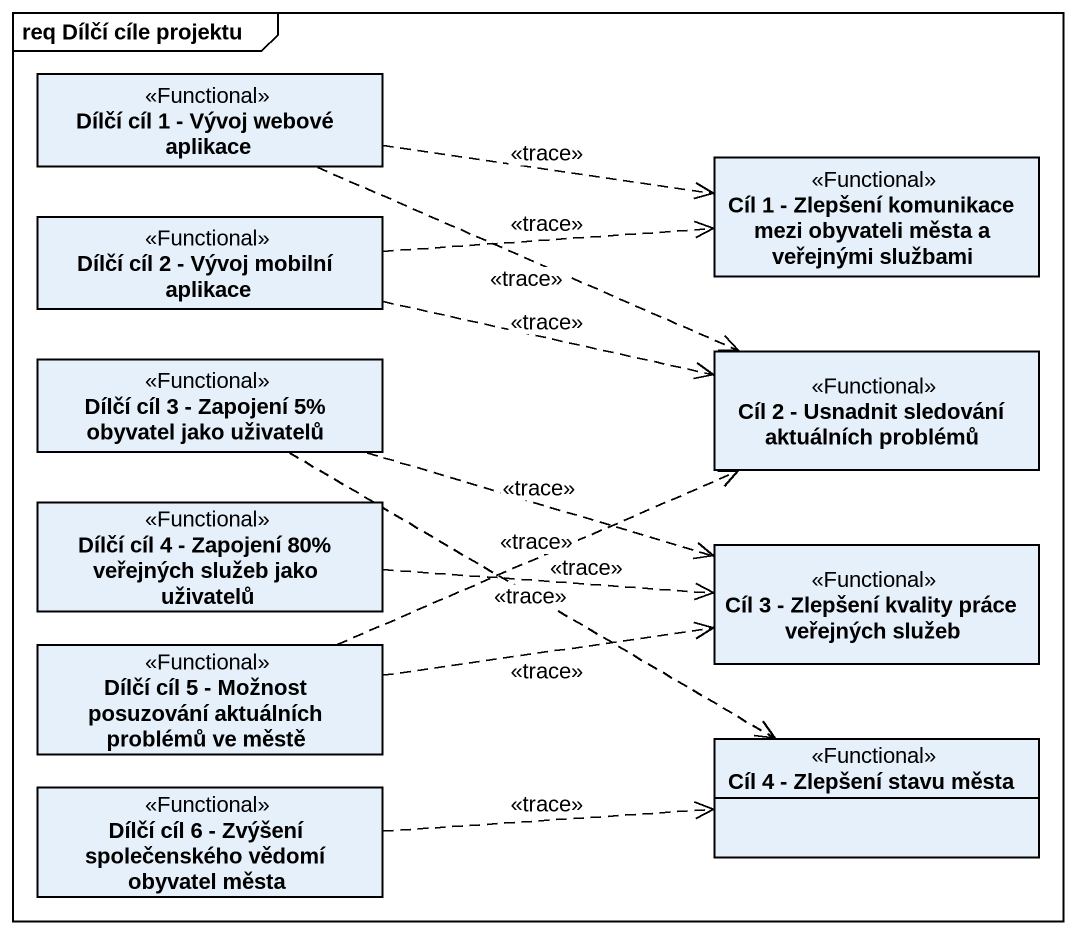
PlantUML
@startuml
mainframe req Dílčí cíle projektu
hide circle
hide empty members
class "Dílčí cíl 1 - Vývoj webové aplikace" as Dílčí_cíl_1_Vývoj_webové <<Functional>>
class "Dílčí cíl 2 - Vývoj mobilní aplikace" as Dílčí_cíl_2_Vývoj_mobilní <<Functional>>
class "Cíl 1 - Zlepšení komunikace mezi obyvateli města a veřejnými službami" as Cíl_1_Zlepšení_komunikace <<Functional>>
class "Dílčí cíl 3 - Zapojení 5% obyvatel jako uživatelů" as Dílčí_cíl_3_Zapojení_5 <<Functional>>
class "Cíl 2 - Usnadnit sledování aktuálních problémů" as Cíl_2_Usnadnit_sledování <<Functional>>
class "Dílčí cíl 4 - Zapojení 80% veřejných služeb jako uživatelů" as Dílčí_cíl_4_Zapojení_80 <<Functional>>
class "Cíl 3 - Zlepšení kvality práce veřejných služeb" as Cíl_3_Zlepšení_kvality <<Functional>>
class "Dílčí cíl 5 - Možnost posuzování aktuálních problémů ve městě" as Dílčí_cíl_5_Možnost <<Functional>>
class "Dílčí cíl 6 - Zvýšení společenského vědomí obyvatel města" as Dílčí_cíl_6_Zvýšení <<Functional>>
class "Cíl 4 - Zlepšení stavu města" as Cíl_4_Zlepšení_stavu_města <<Functional>>
Dílčí_cíl_1_Vývoj_webové .right.> Cíl_1_Zlepšení_komunikace : <<trace>>
Dílčí_cíl_1_Vývoj_webové .right.> Cíl_2_Usnadnit_sledování : <<trace>>
Dílčí_cíl_2_Vývoj_mobilní .right.> Cíl_1_Zlepšení_komunikace : <<trace>>
Dílčí_cíl_2_Vývoj_mobilní .right.> Cíl_2_Usnadnit_sledování : <<trace>>
Dílčí_cíl_3_Zapojení_5 .right.> Cíl_3_Zlepšení_kvality : <<trace>>
Dílčí_cíl_3_Zapojení_5 .right.> Cíl_4_Zlepšení_stavu_města : <<trace>>
Dílčí_cíl_4_Zapojení_80 .right.> Cíl_3_Zlepšení_kvality : <<trace>>
Dílčí_cíl_5_Možnost .right.> Cíl_2_Usnadnit_sledování : <<trace>>
Dílčí_cíl_5_Možnost .right.> Cíl_3_Zlepšení_kvality : <<trace>>
Dílčí_cíl_6_Zvýšení .right.> Cíl_4_Zlepšení_stavu_města : <<trace>>
@enduml
